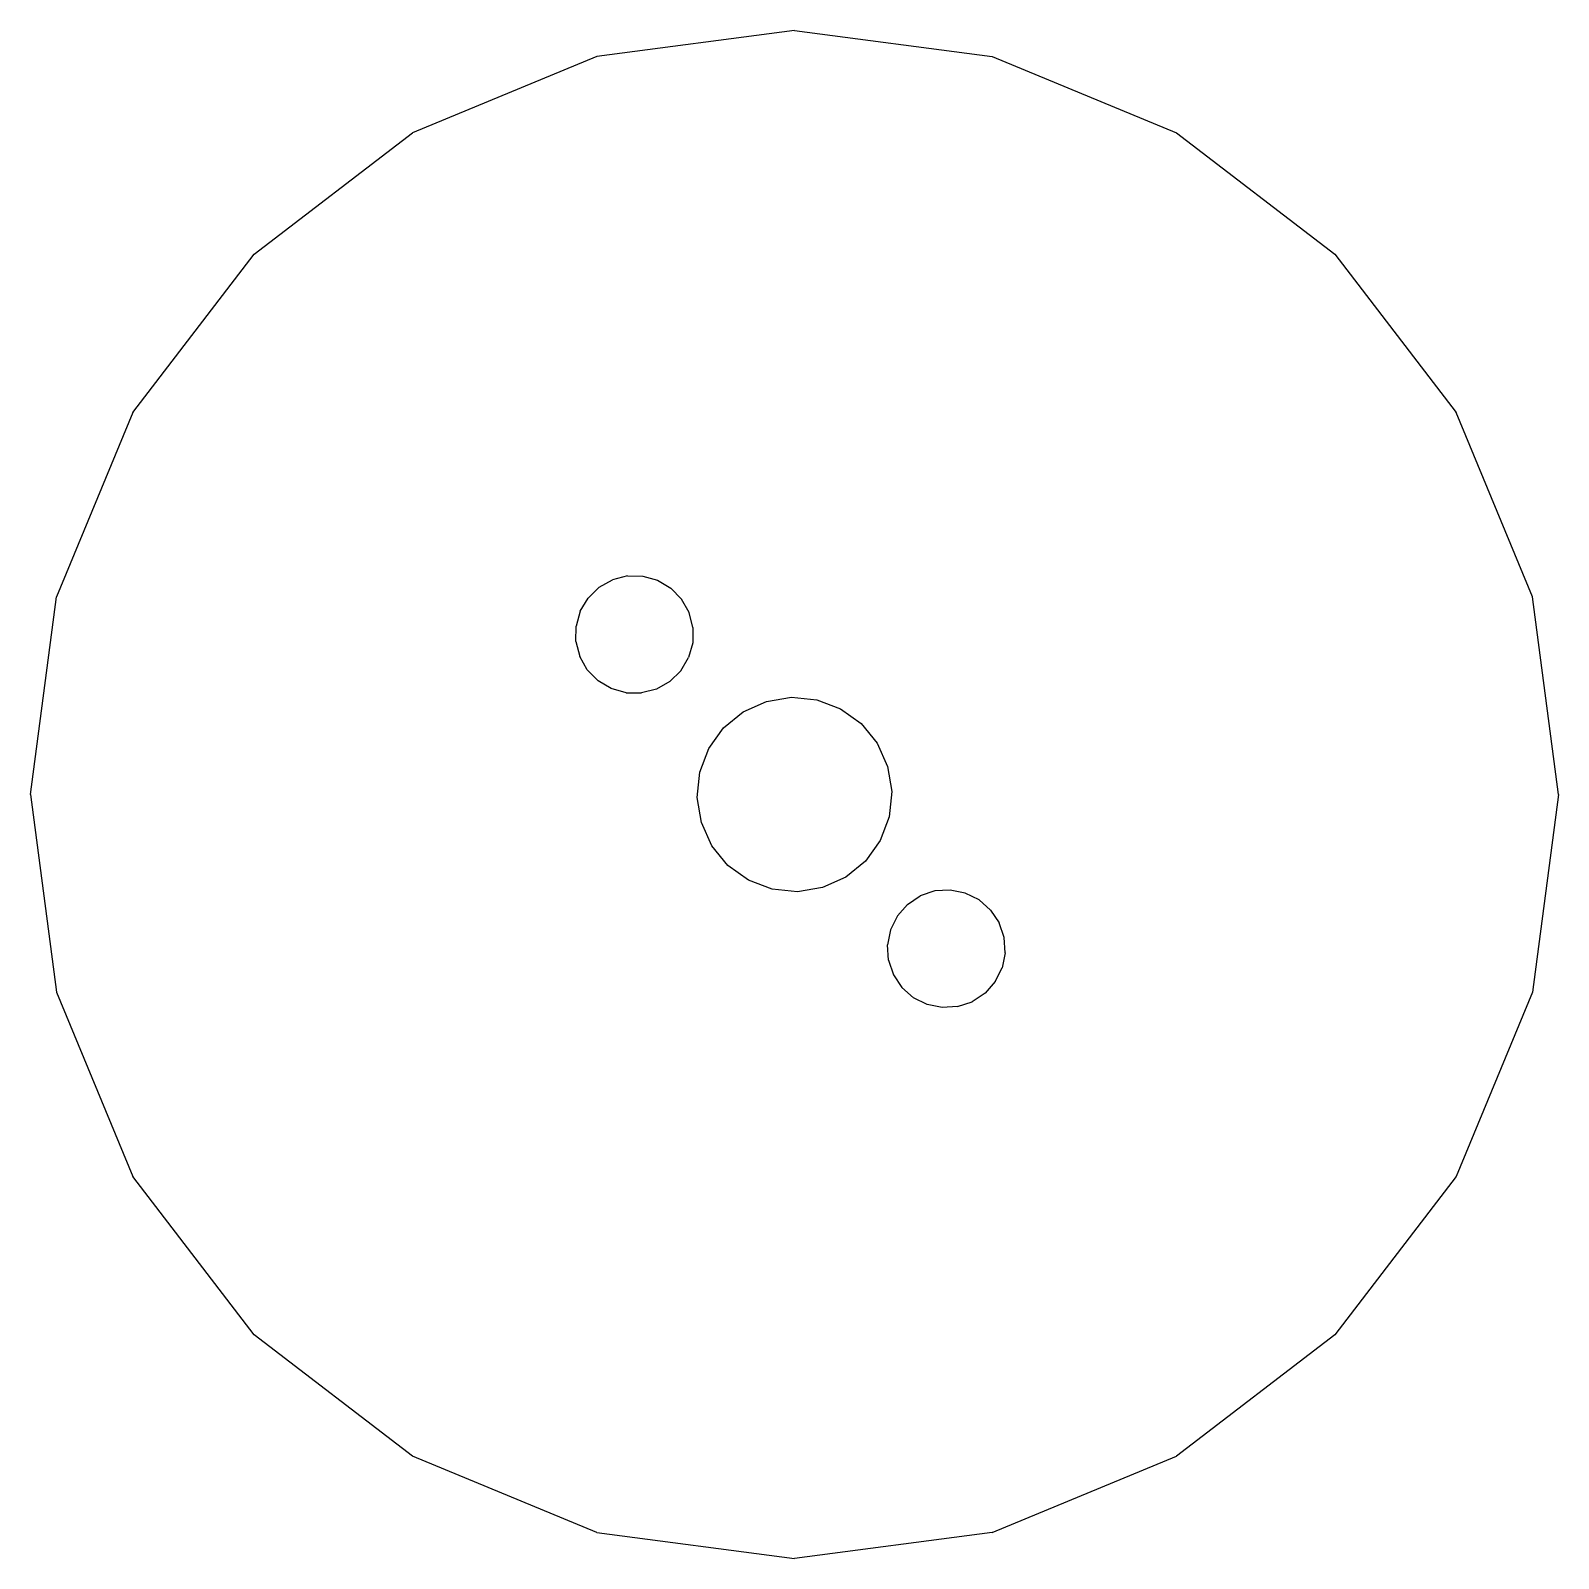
# Model space of a CAD drawing. Extents: x -38.9 to 38.9, y -38.9 to 38.9.
import ezdxf

# ---------------------------------------------------------------- set-up
doc = ezdxf.new("R2010")
doc.units = 0
doc.header["$MEASUREMENT"] = 0
doc.layers.get('0').update_dxf_attribs({"linetype": 'CONTINUOUS'})

msp = doc.modelspace()

# ---------------------------------------------------------------- linework, layer by layer
for p, q in [((0, 38.9), (-10.068, 37.575)), ((0, 38.9), (10.068, 37.575)), ((-10.068, 37.575), (-19.45, 33.688)), ((10.068, 37.575), (19.45, 33.688)), ((-27.506, 27.506), (-19.45, 33.688)), ((19.45, 33.688), (27.506, 27.506)), ((-33.688, 19.45), (-27.506, 27.506)), ((27.506, 27.506), (33.688, 19.45)), ((-33.688, 19.45), (-37.575, 10.068)), ((37.575, 10.068), (33.688, 19.45)), ((-9.948, 10.551), (-9.266, 10.935)), ((-8.507, 11.129), (-9.266, 10.935)), ((-8.507, 11.129), (-7.724, 11.12)), ((-7.724, 11.12), (-6.97, 10.908)), ((-6.97, 10.908), (-6.296, 10.509)), ((-9.948, 10.551), (-10.509, 10.004)), ((-5.749, 9.948), (-6.296, 10.509)), ((-38.9, 0), (-37.575, 10.068)), ((-10.908, 9.33), (-10.509, 10.004)), ((-5.365, 9.266), (-5.749, 9.948)), ((38.9, 0), (37.575, 10.068)), ((-11.129, 7.793), (-11.12, 8.576)), ((-10.908, 9.33), (-11.12, 8.576)), ((-5.171, 8.507), (-5.365, 9.266)), ((-11.129, 7.793), (-10.935, 7.034)), ((-5.171, 8.507), (-5.18, 7.724)), ((-10.551, 6.352), (-10.935, 7.034)), ((-5.18, 7.724), (-5.392, 6.97)), ((-10.551, 6.352), (-10.004, 5.791)), ((-6.352, 5.749), (-5.791, 6.296)), ((-5.791, 6.296), (-5.392, 6.97)), ((-9.33, 5.392), (-10.004, 5.791)), ((-6.352, 5.749), (-7.034, 5.365)), ((-8.576, 5.18), (-9.33, 5.392)), ((-8.576, 5.18), (-7.793, 5.171)), ((-7.034, 5.365), (-7.793, 5.171)), ((-2.608, 4.207), (-1.43, 4.739)), ((-1.43, 4.739), (-0.155, 4.948)), ((-0.155, 4.948), (1.131, 4.819)), ((1.131, 4.819), (2.339, 4.362)), ((-3.608, 3.389), (-2.608, 4.207)), ((2.339, 4.362), (3.389, 3.608)), ((-4.362, 2.339), (-3.608, 3.389)), ((3.389, 3.608), (4.207, 2.608)), ((-4.819, 1.131), (-4.362, 2.339)), ((4.207, 2.608), (4.739, 1.43)), ((-4.948, -0.155), (-4.819, 1.131)), ((4.739, 1.43), (4.948, 0.155)), ((4.948, 0.155), (4.819, -1.131)), ((-38.9, 0), (-37.575, -10.068)), ((-4.739, -1.43), (-4.948, -0.155)), ((38.9, 0), (37.575, -10.068)), ((-4.207, -2.608), (-4.739, -1.43)), ((4.819, -1.131), (4.362, -2.339)), ((-3.389, -3.608), (-4.207, -2.608)), ((4.362, -2.339), (3.608, -3.389)), ((-2.339, -4.362), (-3.389, -3.608)), ((3.608, -3.389), (2.608, -4.207)), ((-1.131, -4.819), (-2.339, -4.362)), ((2.608, -4.207), (1.43, -4.739)), ((0.155, -4.948), (-1.131, -4.819)), ((1.43, -4.739), (0.155, -4.948)), ((5.754, -5.597), (6.406, -5.163)), ((7.148, -4.913), (6.406, -5.163)), ((7.93, -4.863), (7.148, -4.913)), ((8.697, -5.017), (7.93, -4.863)), ((9.399, -5.365), (8.697, -5.017)), ((9.399, -5.365), (9.987, -5.882)), ((5.237, -6.185), (4.889, -6.887)), ((5.237, -6.185), (5.754, -5.597)), ((9.987, -5.882), (10.421, -6.534)), ((4.889, -6.887), (4.735, -7.654)), ((10.671, -7.276), (10.421, -6.534)), ((4.784, -8.436), (4.735, -7.654)), ((10.721, -8.058), (10.671, -7.276)), ((4.784, -8.436), (5.035, -9.178)), ((10.721, -8.058), (10.567, -8.826)), ((5.035, -9.178), (5.469, -9.83)), ((10.219, -9.528), (10.567, -8.826)), ((-37.575, -10.068), (-33.688, -19.45)), ((6.056, -10.347), (5.469, -9.83)), ((10.219, -9.528), (9.702, -10.115)), ((37.575, -10.068), (33.688, -19.45)), ((6.758, -10.695), (6.056, -10.347)), ((7.526, -10.849), (6.758, -10.695)), ((8.308, -10.8), (7.526, -10.849)), ((8.308, -10.8), (9.05, -10.549)), ((9.702, -10.115), (9.05, -10.549)), ((-27.506, -27.506), (-33.688, -19.45)), ((33.688, -19.45), (27.506, -27.506)), ((-19.45, -33.688), (-27.506, -27.506)), ((27.506, -27.506), (19.45, -33.688)), ((-10.068, -37.575), (-19.45, -33.688)), ((10.068, -37.575), (19.45, -33.688)), ((-10.068, -37.575), (0, -38.9)), ((10.068, -37.575), (0, -38.9))]:
    msp.add_line(p, q)

doc.saveas('drawing.dxf')
